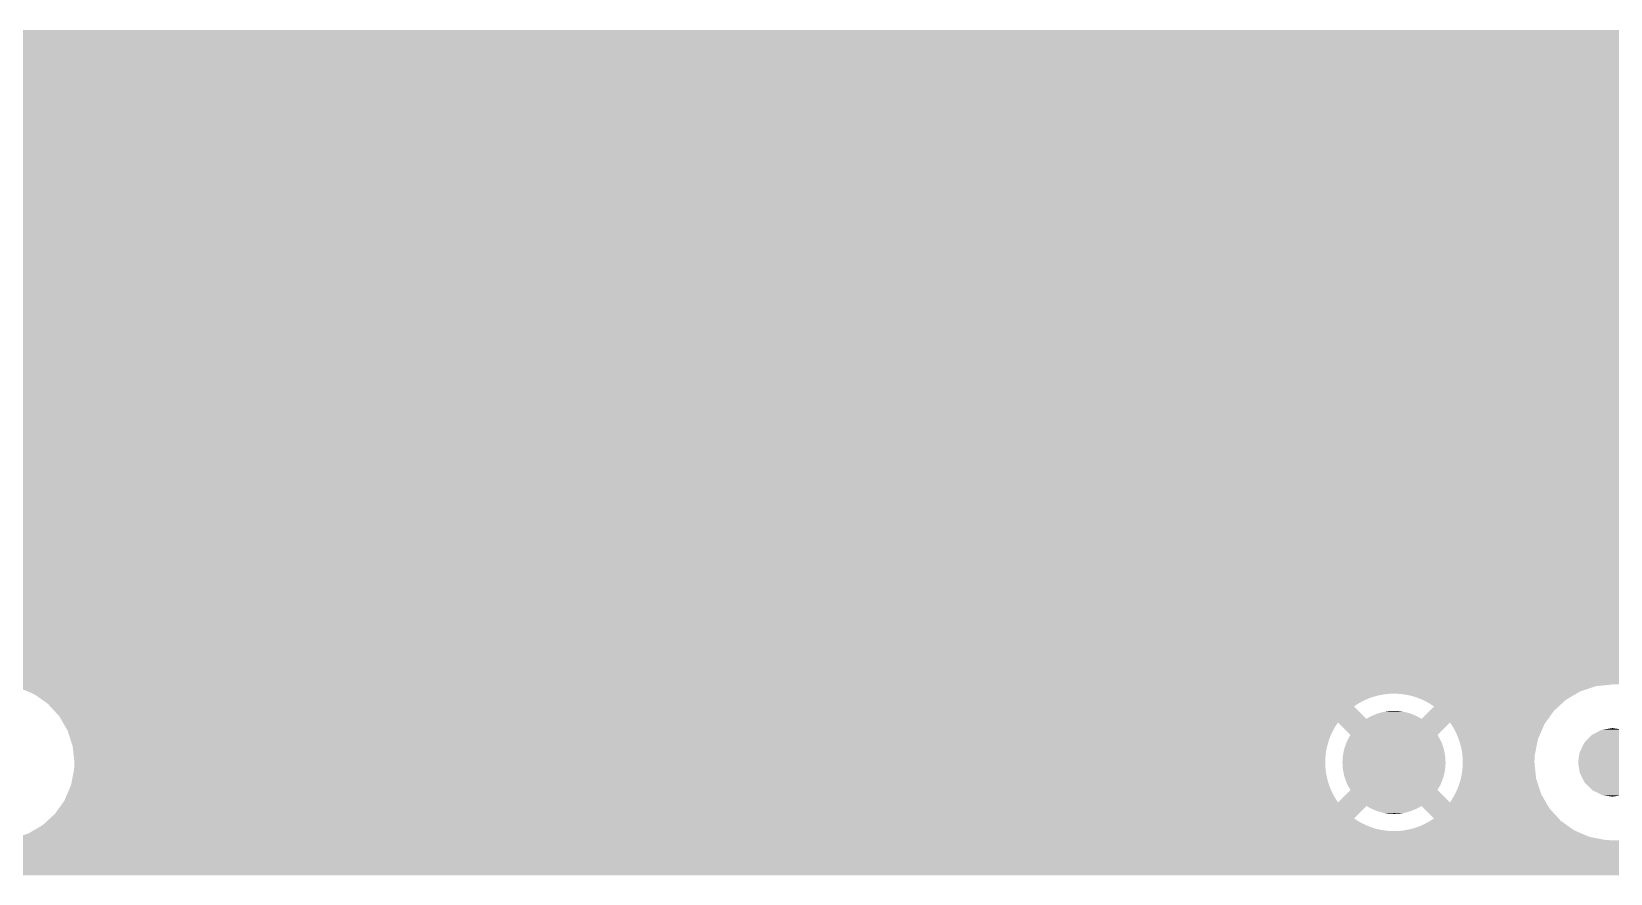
# Model space of a CAD drawing. Extents: x 295 to 953, y 10 to 290.
# Drawn here: x 671.31 to 689.67, y 211.46 to 221.25 of the extents above; entities that cross this region are included whole.
import ezdxf

# ---------------------------------------------------------------- set-up
doc = ezdxf.new("R2010")
doc.units = 0
doc.header["$LTSCALE"] = 5
doc.header["$MEASUREMENT"] = 0
doc.layers.add('FROMC1', color=7, linetype='CONTINUOUS')

msp = doc.modelspace()

# ---------------------------------------------------------------- linework, layer by layer
at = {"layer": 'FROMC1'}
for points in [[(649.834, 221.234), (649.645, 221.271), (708.365, 221.234), (708.368, 221.271)], [(650.01, 221.159), (649.834, 221.234), (708.359, 221.159), (708.365, 221.234)], [(650.05, 221.13), (650.01, 221.159), (708.356, 221.13), (708.359, 221.159)], [(650.166, 221.048), (650.05, 221.13), (708.363, 221.048), (708.356, 221.13)], [(650.295, 220.906), (650.166, 221.048), (708.374, 220.906), (708.363, 221.048)], [(650.316, 220.871), (650.295, 220.906), (708.377, 220.871), (708.374, 220.906)], [(650.377, 220.767), (650.316, 220.871), (708.402, 220.767), (708.377, 220.871)], [(650.389, 220.747), (650.377, 220.767), (700.302, 220.747), (700.493, 220.767)], [(650.392, 220.741), (650.389, 220.747), (700.284, 220.741), (700.302, 220.747)], [(650.41, 220.687), (650.392, 220.741), (700.12, 220.687), (700.284, 220.741)], [(650.419, 220.66), (650.41, 220.687), (700.074, 220.66), (700.12, 220.687)], [(652.145, 220.659), (652.088, 220.66), (700.073, 220.659), (700.074, 220.66)], [(652.202, 220.654), (652.145, 220.659), (700.065, 220.654), (700.073, 220.659)], [(652.258, 220.645), (652.202, 220.654), (700.049, 220.645), (700.065, 220.654)], [(652.314, 220.633), (652.258, 220.645), (700.027, 220.633), (700.049, 220.645)], [(652.368, 220.616), (652.314, 220.633), (699.999, 220.616), (700.027, 220.633)], [(652.421, 220.595), (652.368, 220.616), (699.963, 220.595), (699.999, 220.616)], [(652.433, 220.59), (652.421, 220.595), (699.954, 220.59), (699.963, 220.595)], [(652.473, 220.571), (652.433, 220.59), (699.934, 220.571), (699.954, 220.59)], [(652.523, 220.543), (652.473, 220.571), (699.903, 220.543), (699.934, 220.571)], [(652.426, 220.367), (652.519, 220.46), (699.747, 220.367), (699.813, 220.46)], [(652.519, 220.46), (652.57, 220.511), (699.813, 220.46), (699.869, 220.511)], [(652.57, 220.511), (652.523, 220.543), (699.869, 220.511), (699.903, 220.543)], [(650.47, 220.325), (650.472, 220.367), (699.716, 220.325), (699.747, 220.367)], [(652.771, 220.304), (652.757, 220.325), (699.702, 220.304), (699.716, 220.325)], [(652.779, 220.292), (652.771, 220.304), (699.697, 220.292), (699.702, 220.304)], [(652.808, 220.243), (652.779, 220.292), (699.676, 220.243), (699.697, 220.292)], [(652.834, 220.192), (652.808, 220.243), (699.654, 220.192), (699.676, 220.243)], [(652.855, 220.139), (652.834, 220.192), (699.631, 220.139), (699.654, 220.192)], [(652.859, 220.128), (652.855, 220.139), (699.626, 220.128), (699.631, 220.139)], [(652.873, 220.085), (652.859, 220.128), (699.618, 220.085), (699.626, 220.128)], [(652.887, 220.03), (652.873, 220.085), (699.607, 220.03), (699.618, 220.085)], [(652.898, 219.974), (652.887, 220.03), (699.596, 219.974), (699.607, 220.03)], [(652.901, 219.94), (652.898, 219.974), (699.589, 219.94), (699.596, 219.974)], [(652.904, 219.917), (652.901, 219.94), (699.588, 219.917), (699.589, 219.94)], [(652.906, 219.86), (652.904, 219.917), (699.586, 219.86), (699.588, 219.917)], [(652.905, 219.821), (652.906, 219.86), (699.59, 219.821), (699.586, 219.86)], [(652.898, 219.751), (652.9, 219.764), (699.597, 219.751), (699.596, 219.764)], [(652.9, 219.764), (652.905, 219.821), (699.596, 219.764), (699.59, 219.821)], [(659.297, 219.747), (659.218, 219.751), (699.598, 219.747), (699.597, 219.751)], [(659.486, 219.71), (659.297, 219.747), (699.602, 219.71), (699.598, 219.747)], [(659.581, 219.669), (659.486, 219.71), (699.606, 219.669), (699.602, 219.71)], [(659.662, 219.635), (659.581, 219.669), (699.617, 219.635), (699.606, 219.669)], [(659.818, 219.524), (659.662, 219.635), (699.654, 219.524), (699.617, 219.635)], [(659.851, 219.487), (659.818, 219.524), (699.666, 219.487), (699.654, 219.524)], [(659.947, 219.382), (659.851, 219.487), (699.727, 219.382), (699.666, 219.487)], [(659.983, 219.322), (659.947, 219.382), (699.763, 219.322), (699.727, 219.382)], [(660.044, 219.217), (659.983, 219.322), (699.859, 219.217), (699.763, 219.322)], [(660.056, 219.18), (660.044, 219.217), (699.892, 219.18), (699.859, 219.217)], [(660.093, 219.069), (660.056, 219.18), (700.048, 219.069), (699.892, 219.18)], [(660.104, 219.035), (660.093, 219.069), (700.129, 219.035), (700.048, 219.069)], [(660.108, 218.994), (660.104, 219.035), (700.225, 218.994), (700.129, 219.035)], [(660.112, 218.957), (660.108, 218.994), (700.413, 218.957), (700.225, 218.994)], [(660.113, 218.953), (660.112, 218.957), (700.493, 218.953), (700.413, 218.957)], [(660.124, 218.844), (660.113, 218.953), (797.937, 218.844), (797.937, 218.953)], [(660.084, 218.576), (660.121, 218.764), (797.937, 218.576), (797.937, 218.764)], [(660.121, 218.764), (660.124, 218.844), (797.937, 218.764), (797.937, 218.844)], [(660.02, 218.427), (660.084, 218.576), (797.937, 218.427), (797.937, 218.576)], [(659.971, 218.347), (660.008, 218.4), (735.003, 218.347), (735.182, 218.4)], [(660.008, 218.4), (660.011, 218.407), (735.182, 218.4), (735.207, 218.407)], [(660.011, 218.407), (660.02, 218.427), (735.207, 218.407), (735.418, 218.427)], [(659.76, 218.118), (659.897, 218.244), (734.649, 218.118), (734.808, 218.244)], [(659.897, 218.244), (659.901, 218.249), (734.808, 218.244), (734.815, 218.249)], [(659.901, 218.249), (659.971, 218.347), (734.815, 218.249), (735.003, 218.347)], [(659.408, 217.957), (659.59, 218.017), (734.512, 217.957), (734.563, 218.017)], [(659.59, 218.017), (659.756, 218.114), (734.563, 218.017), (734.646, 218.114)], [(659.756, 218.114), (659.76, 218.118), (734.646, 218.114), (734.649, 218.118)], [(650.803, 217.858), (650.731, 217.937), (734.455, 217.858), (734.5, 217.937)], [(650.853, 217.773), (650.803, 217.858), (734.407, 217.773), (734.455, 217.858)], [(659.218, 217.937), (659.402, 217.957), (734.5, 217.937), (734.511, 217.957)], [(659.402, 217.957), (659.408, 217.957), (734.511, 217.957), (734.512, 217.957)], [(650.9, 217.693), (650.853, 217.773), (734.38, 217.693), (734.407, 217.773)], [(650.94, 217.572), (650.9, 217.693), (734.339, 217.572), (734.38, 217.693)], [(650.96, 217.511), (650.94, 217.572), (734.331, 217.511), (734.339, 217.572)], [(650.976, 217.362), (650.96, 217.511), (734.311, 217.362), (734.331, 217.511)], [(650.98, 217.32), (650.976, 217.362), (734.31, 217.32), (734.311, 217.362)], [(650.977, 217.24), (650.98, 217.32), (734.318, 217.24), (734.31, 217.32)], [(650.94, 217.052), (650.945, 217.077), (708.285, 217.052), (708.333, 217.077)], [(650.945, 217.077), (650.957, 217.137), (708.333, 217.077), (708.537, 217.137)], [(650.957, 217.137), (650.961, 217.157), (708.537, 217.137), (708.748, 217.157)], [(650.961, 217.157), (650.977, 217.24), (734.326, 217.157), (734.318, 217.24)], [(650.864, 216.876), (650.909, 216.979), (708.015, 216.876), (708.145, 216.979)], [(650.909, 216.979), (650.94, 217.052), (708.145, 216.979), (708.285, 217.052)], [(650.735, 216.703), (650.753, 216.72), (707.855, 216.703), (707.87, 216.72)], [(650.753, 216.72), (650.844, 216.848), (707.87, 216.72), (707.979, 216.848)], [(650.844, 216.848), (650.864, 216.876), (707.979, 216.848), (708.015, 216.876)], [(659.297, 216.699), (659.218, 216.703), (707.852, 216.699), (707.855, 216.703)], [(659.361, 216.687), (659.297, 216.699), (707.841, 216.687), (707.852, 216.699)], [(659.486, 216.662), (659.361, 216.687), (707.828, 216.662), (707.841, 216.687)], [(659.662, 216.587), (659.486, 216.662), (707.785, 216.587), (707.828, 216.662)], [(659.78, 216.503), (659.662, 216.587), (707.737, 216.503), (707.785, 216.587)], [(659.818, 216.476), (659.78, 216.503), (707.728, 216.476), (707.737, 216.503)], [(659.947, 216.334), (659.818, 216.476), (707.68, 216.334), (707.728, 216.476)], [(659.966, 216.302), (659.947, 216.334), (707.669, 216.302), (707.68, 216.334)], [(660.017, 216.215), (659.966, 216.302), (707.657, 216.215), (707.669, 216.302)], [(666.877, 216.214), (666.82, 216.215), (707.657, 216.214), (707.657, 216.215)], [(666.934, 216.209), (666.877, 216.214), (707.657, 216.209), (707.657, 216.214)], [(666.99, 216.2), (666.934, 216.209), (707.655, 216.2), (707.657, 216.209)], [(667.046, 216.188), (666.99, 216.2), (707.654, 216.188), (707.655, 216.2)], [(667.1, 216.171), (667.046, 216.188), (707.652, 216.171), (707.654, 216.188)], [(667.153, 216.15), (667.1, 216.171), (707.649, 216.15), (707.652, 216.171)], [(667.205, 216.126), (667.153, 216.15), (707.645, 216.126), (707.649, 216.15)], [(667.158, 215.922), (667.286, 216.05), (707.652, 215.922), (707.64, 216.05)], [(667.255, 216.098), (667.205, 216.126), (707.642, 216.098), (707.645, 216.126)], [(667.264, 216.092), (667.255, 216.098), (707.641, 216.092), (707.642, 216.098)], [(667.302, 216.066), (667.264, 216.092), (707.64, 216.066), (707.641, 216.092)], [(667.286, 216.05), (667.302, 216.066), (707.64, 216.05), (707.64, 216.066)], [(660.115, 215.88), (660.111, 215.922), (707.656, 215.88), (707.652, 215.922)], [(667.511, 215.847), (667.489, 215.88), (707.66, 215.847), (707.656, 215.88)], [(667.516, 215.839), (667.511, 215.847), (707.66, 215.839), (707.66, 215.847)], [(667.54, 215.798), (667.516, 215.839), (707.673, 215.798), (707.66, 215.839)], [(667.566, 215.747), (667.54, 215.798), (707.688, 215.747), (707.673, 215.798)], [(667.587, 215.694), (667.566, 215.747), (707.703, 215.694), (707.688, 215.747)], [(667.605, 215.64), (667.587, 215.694), (707.719, 215.64), (707.703, 215.694)], [(667.606, 215.636), (667.605, 215.64), (707.72, 215.636), (707.719, 215.64)], [(667.619, 215.585), (667.606, 215.636), (707.747, 215.585), (707.72, 215.636)], [(667.63, 215.529), (667.619, 215.585), (707.776, 215.529), (707.747, 215.585)], [(667.636, 215.472), (667.63, 215.529), (707.806, 215.472), (707.776, 215.529)], [(667.636, 215.448), (667.636, 215.472), (707.818, 215.448), (707.806, 215.472)], [(667.638, 215.415), (667.636, 215.448), (707.844, 215.415), (707.818, 215.448)], [(667.61, 215.207), (667.623, 215.262), (708.037, 215.207), (707.973, 215.262)], [(667.623, 215.262), (667.626, 215.282), (707.973, 215.262), (707.95, 215.282)], [(667.626, 215.282), (667.632, 215.319), (707.95, 215.282), (707.921, 215.319)], [(667.632, 215.319), (667.637, 215.376), (707.921, 215.319), (707.876, 215.376)], [(667.637, 215.376), (667.638, 215.415), (707.876, 215.376), (707.844, 215.415)], [(667.548, 215.048), (667.573, 215.099), (708.28, 215.048), (708.19, 215.099)], [(667.573, 215.099), (667.59, 215.144), (708.19, 215.099), (708.111, 215.144)], [(667.59, 215.144), (667.593, 215.152), (708.111, 215.144), (708.101, 215.152)], [(667.593, 215.152), (667.61, 215.207), (708.101, 215.152), (708.037, 215.207)], [(659.395, 214.908), (659.408, 214.909), (734.539, 214.908), (734.542, 214.909)], [(659.408, 214.909), (659.509, 214.943), (734.542, 214.909), (734.636, 214.943)], [(659.509, 214.943), (659.511, 214.943), (708.748, 214.943), (708.706, 214.943)], [(659.511, 214.943), (659.533, 214.95), (708.706, 214.943), (708.653, 214.95)], [(667.293, 214.773), (667.158, 214.908), (734.275, 214.773), (734.539, 214.908)], [(667.489, 214.95), (667.503, 214.972), (708.653, 214.95), (708.496, 214.972)], [(667.503, 214.972), (667.52, 214.998), (708.496, 214.972), (708.417, 214.998)], [(667.52, 214.998), (667.544, 215.039), (708.417, 214.998), (708.295, 215.039)], [(667.544, 215.039), (667.548, 215.048), (708.295, 215.039), (708.28, 215.048)], [(667.133, 214.671), (667.185, 214.694), (734.13, 214.671), (734.163, 214.694)], [(667.185, 214.694), (667.236, 214.721), (734.163, 214.694), (734.201, 214.721)], [(667.236, 214.721), (667.284, 214.751), (734.201, 214.721), (734.244, 214.751)], [(667.284, 214.751), (667.302, 214.764), (734.244, 214.751), (734.262, 214.764)], [(667.302, 214.764), (667.293, 214.773), (734.262, 214.764), (734.275, 214.773)], [(656.656, 214.591), (656.64, 214.615), (696.945, 214.591), (697.019, 214.615)], [(656.719, 214.494), (656.656, 214.591), (696.779, 214.494), (696.945, 214.591)], [(666.855, 214.615), (666.912, 214.618), (697.019, 214.615), (697.029, 214.618)], [(666.912, 214.618), (666.969, 214.626), (697.029, 214.618), (697.051, 214.626)], [(666.969, 214.626), (667.024, 214.637), (697.051, 214.626), (697.086, 214.637)], [(667.024, 214.637), (667.073, 214.651), (697.086, 214.637), (697.127, 214.651)], [(667.073, 214.651), (667.079, 214.652), (697.127, 214.651), (697.144, 214.652)], [(667.079, 214.652), (667.131, 214.671), (697.144, 214.652), (697.318, 214.671)], [(667.131, 214.671), (667.133, 214.671), (734.129, 214.671), (734.13, 214.671)], [(656.725, 214.485), (656.719, 214.494), (696.769, 214.485), (696.779, 214.494)], [(656.768, 214.364), (656.725, 214.485), (696.638, 214.364), (696.769, 214.485)], [(656.784, 214.32), (656.768, 214.364), (696.606, 214.32), (696.638, 214.364)], [(656.797, 214.208), (656.784, 214.32), (696.527, 214.208), (696.606, 214.32)], [(656.805, 214.145), (656.797, 214.208), (696.5, 214.145), (696.527, 214.208)], [(656.805, 214.032), (656.805, 214.145), (696.451, 214.032), (696.5, 214.145)], [(656.805, 213.844), (656.805, 214.032), (696.414, 213.844), (696.451, 214.032)], [(656.805, 213.764), (656.805, 213.844), (696.411, 213.764), (696.414, 213.844)], [(656.805, 213.655), (656.805, 213.764), (696.422, 213.655), (696.411, 213.764)], [(670.981, 213.651), (670.902, 213.655), (689.664, 213.651), (689.698, 213.655)], [(671.067, 213.635), (670.981, 213.651), (689.507, 213.635), (689.664, 213.651)], [(671.17, 213.614), (671.067, 213.635), (689.445, 213.614), (689.507, 213.635)], [(671.262, 213.575), (671.17, 213.614), (689.325, 213.575), (689.445, 213.614)], [(671.324, 213.548), (671.262, 213.575), (689.279, 213.548), (689.325, 213.575)], [(671.332, 213.545), (671.324, 213.548), (687.083, 213.545), (687.14, 213.548)], [(671.346, 213.539), (671.332, 213.545), (687.037, 213.539), (687.083, 213.545)], [(671.347, 213.537), (671.346, 213.539), (687.027, 213.537), (687.037, 213.539)], [(671.363, 213.526), (671.347, 213.537), (686.971, 213.526), (687.027, 213.537)], [(671.385, 213.511), (671.363, 213.526), (686.916, 213.511), (686.971, 213.526)], [(671.412, 213.492), (671.385, 213.511), (686.862, 213.492), (686.916, 213.511)], [(671.444, 213.469), (671.412, 213.492), (686.81, 213.469), (686.862, 213.492)], [(671.482, 213.442), (671.444, 213.469), (686.759, 213.442), (686.81, 213.469)], [(671.502, 213.428), (671.482, 213.442), (686.736, 213.428), (686.759, 213.442)], [(671.516, 213.412), (671.502, 213.428), (686.711, 213.412), (686.736, 213.428)], [(671.528, 213.399), (671.516, 213.412), (686.693, 213.399), (686.711, 213.412)], [(671.631, 213.286), (671.528, 213.399), (686.806, 213.286), (686.693, 213.399)], [(687.197, 213.547), (687.14, 213.548), (689.278, 213.547), (689.279, 213.548)], [(687.254, 213.542), (687.197, 213.547), (689.27, 213.542), (689.278, 213.547)], [(687.31, 213.533), (687.254, 213.542), (689.254, 213.533), (689.27, 213.542)], [(687.366, 213.521), (687.31, 213.533), (689.232, 213.521), (689.254, 213.533)], [(687.42, 213.504), (687.366, 213.521), (689.204, 213.504), (689.232, 213.521)], [(687.473, 213.483), (687.42, 213.504), (689.168, 213.483), (689.204, 213.504)], [(687.485, 213.478), (687.473, 213.483), (689.159, 213.478), (689.168, 213.483)], [(687.525, 213.459), (687.485, 213.478), (689.139, 213.459), (689.159, 213.478)], [(687.575, 213.431), (687.525, 213.459), (689.108, 213.431), (689.139, 213.459)], [(687.571, 213.348), (687.622, 213.399), (689.018, 213.348), (689.074, 213.399)], [(687.622, 213.399), (687.575, 213.431), (689.074, 213.399), (689.108, 213.431)], [(671.65, 213.255), (671.631, 213.286), (686.837, 213.255), (686.806, 213.286)], [(671.674, 213.213), (671.65, 213.255), (688.921, 213.213), (688.952, 213.255)], [(671.65, 213.255), (671.65, 213.255), (686.838, 213.255), (686.837, 213.255)], [(686.838, 213.255), (686.866, 213.272), (687.478, 213.255), (687.448, 213.272)], [(686.866, 213.272), (686.881, 213.279), (687.448, 213.272), (687.435, 213.279)], [(686.881, 213.279), (686.91, 213.294), (687.435, 213.279), (687.404, 213.294)], [(686.91, 213.294), (686.926, 213.3), (687.404, 213.294), (687.39, 213.3)], [(686.926, 213.3), (686.956, 213.313), (687.39, 213.3), (687.358, 213.313)], [(686.956, 213.313), (686.973, 213.318), (687.358, 213.313), (687.344, 213.318)], [(686.973, 213.318), (687.003, 213.327), (687.344, 213.318), (687.31, 213.327)], [(687.003, 213.327), (687.021, 213.331), (687.31, 213.327), (687.296, 213.331)], [(687.021, 213.331), (687.051, 213.338), (687.296, 213.331), (687.261, 213.338)], [(687.051, 213.338), (687.07, 213.341), (687.261, 213.338), (687.248, 213.341)], [(687.07, 213.341), (687.1, 213.345), (687.248, 213.341), (687.211, 213.345)], [(687.1, 213.345), (687.124, 213.346), (687.211, 213.345), (687.199, 213.346)], [(687.124, 213.346), (687.15, 213.347), (687.199, 213.346), (687.15, 213.347)], [(687.478, 213.255), (687.571, 213.348), (688.952, 213.255), (689.018, 213.348)], [(671.702, 213.165), (671.674, 213.213), (686.475, 213.165), (686.506, 213.213)], [(671.728, 213.121), (671.702, 213.165), (686.45, 213.121), (686.475, 213.165)], [(671.73, 213.115), (671.728, 213.121), (686.447, 213.115), (686.45, 213.121)], [(671.747, 213.064), (671.73, 213.115), (686.422, 213.064), (686.447, 213.115)], [(671.764, 213.011), (671.747, 213.064), (686.402, 213.011), (686.422, 213.064)], [(686.651, 213.068), (686.506, 213.213), (687.664, 213.068), (687.809, 213.213)], [(686.626, 213.025), (686.63, 213.032), (687.689, 213.025), (687.685, 213.032)], [(686.63, 213.032), (686.651, 213.068), (687.685, 213.032), (687.664, 213.068)], [(687.823, 213.192), (687.809, 213.213), (688.907, 213.192), (688.921, 213.213)], [(687.831, 213.18), (687.823, 213.192), (688.902, 213.18), (688.907, 213.192)], [(687.86, 213.131), (687.831, 213.18), (688.881, 213.131), (688.902, 213.18)], [(687.886, 213.08), (687.86, 213.131), (688.859, 213.08), (688.881, 213.131)], [(687.907, 213.027), (687.886, 213.08), (688.836, 213.027), (688.859, 213.08)], [(689.38, 212.986), (689.46, 213.068), (690.018, 212.986), (689.933, 213.068)], [(689.46, 213.068), (689.472, 213.074), (689.933, 213.068), (689.927, 213.074)], [(689.472, 213.074), (689.572, 213.127), (689.927, 213.074), (689.819, 213.127)], [(689.572, 213.127), (689.592, 213.13), (689.819, 213.127), (689.813, 213.13)], [(689.592, 213.13), (689.698, 213.147), (689.813, 213.13), (689.698, 213.147)], [(671.782, 212.956), (671.764, 213.011), (686.385, 212.956), (686.402, 213.011)], [(671.788, 212.939), (671.782, 212.956), (686.381, 212.939), (686.385, 212.956)], [(671.792, 212.901), (671.788, 212.939), (686.372, 212.901), (686.381, 212.939)], [(671.798, 212.844), (671.792, 212.901), (686.363, 212.844), (686.372, 212.901)], [(686.567, 212.846), (686.574, 212.887), (687.749, 212.846), (687.74, 212.887)], [(686.574, 212.887), (686.577, 212.895), (687.74, 212.887), (687.739, 212.895)], [(686.577, 212.895), (686.588, 212.934), (687.739, 212.895), (687.727, 212.934)], [(686.588, 212.934), (686.591, 212.942), (687.727, 212.934), (687.725, 212.942)], [(686.591, 212.942), (686.605, 212.981), (687.725, 212.942), (687.71, 212.981)], [(686.605, 212.981), (686.609, 212.988), (687.71, 212.981), (687.707, 212.988)], [(686.609, 212.988), (686.626, 213.025), (687.707, 212.988), (687.689, 213.025)], [(687.911, 213.016), (687.907, 213.027), (688.831, 213.016), (688.836, 213.027)], [(687.925, 212.973), (687.911, 213.016), (688.823, 212.973), (688.831, 213.016)], [(687.939, 212.918), (687.925, 212.973), (688.812, 212.918), (688.823, 212.973)], [(687.95, 212.862), (687.939, 212.918), (688.801, 212.862), (688.812, 212.918)], [(687.953, 212.828), (687.95, 212.862), (688.794, 212.828), (688.801, 212.862)], [(689.299, 212.748), (689.316, 212.863), (690.096, 212.748), (690.078, 212.863)], [(689.316, 212.863), (689.321, 212.873), (690.078, 212.863), (690.076, 212.873)], [(689.321, 212.873), (689.371, 212.977), (690.076, 212.873), (690.022, 212.977)], [(689.371, 212.977), (689.38, 212.986), (690.022, 212.977), (690.018, 212.986)], [(671.795, 212.617), (671.805, 212.668), (686.368, 212.617), (686.362, 212.668)], [(671.804, 212.787), (671.798, 212.844), (686.358, 212.787), (686.363, 212.844)], [(671.808, 212.748), (671.804, 212.787), (686.358, 212.748), (686.358, 212.787)], [(671.805, 212.674), (671.808, 212.73), (686.361, 212.674), (686.358, 212.73)], [(671.805, 212.668), (671.805, 212.674), (686.362, 212.668), (686.361, 212.674)], [(671.808, 212.73), (671.808, 212.748), (686.358, 212.73), (686.358, 212.748)], [(686.558, 212.748), (686.56, 212.789), (687.757, 212.748), (687.755, 212.789)], [(686.56, 212.707), (686.558, 212.748), (687.756, 212.707), (687.757, 212.748)], [(686.56, 212.797), (686.565, 212.838), (687.755, 212.797), (687.75, 212.838)], [(686.56, 212.789), (686.56, 212.797), (687.755, 212.789), (687.755, 212.797)], [(686.56, 212.699), (686.56, 212.707), (687.755, 212.699), (687.756, 212.707)], [(686.565, 212.658), (686.56, 212.699), (687.75, 212.658), (687.755, 212.699)], [(686.565, 212.838), (686.567, 212.846), (687.75, 212.838), (687.749, 212.846)], [(687.952, 212.652), (687.957, 212.709), (688.801, 212.652), (688.795, 212.709)], [(687.956, 212.805), (687.953, 212.828), (688.793, 212.805), (688.794, 212.828)], [(687.958, 212.748), (687.956, 212.805), (688.791, 212.748), (688.793, 212.805)], [(687.957, 212.709), (687.958, 212.748), (688.795, 212.709), (688.791, 212.748)], [(689.317, 212.633), (689.299, 212.748), (690.079, 212.633), (690.096, 212.748)], [(671.768, 212.48), (671.773, 212.506), (686.404, 212.48), (686.395, 212.506)], [(671.773, 212.506), (671.784, 212.561), (686.395, 212.506), (686.38, 212.561)], [(671.784, 212.561), (671.795, 212.617), (686.38, 212.561), (686.368, 212.617)], [(686.566, 212.65), (686.565, 212.658), (687.749, 212.65), (687.75, 212.658)], [(686.575, 212.609), (686.566, 212.65), (687.741, 212.609), (687.749, 212.65)], [(686.576, 212.601), (686.575, 212.609), (687.739, 212.601), (687.741, 212.609)], [(686.588, 212.562), (686.576, 212.601), (687.727, 212.562), (687.739, 212.601)], [(686.59, 212.554), (686.588, 212.562), (687.724, 212.554), (687.727, 212.562)], [(686.605, 212.515), (686.59, 212.554), (687.71, 212.515), (687.724, 212.554)], [(686.608, 212.508), (686.605, 212.515), (687.707, 212.508), (687.71, 212.515)], [(686.626, 212.471), (686.608, 212.508), (687.689, 212.471), (687.707, 212.508)], [(687.893, 212.432), (687.913, 212.485), (688.852, 212.432), (688.835, 212.485)], [(687.913, 212.485), (687.93, 212.54), (688.835, 212.485), (688.817, 212.54)], [(687.93, 212.54), (687.934, 212.557), (688.817, 212.54), (688.811, 212.557)], [(687.934, 212.557), (687.943, 212.595), (688.811, 212.557), (688.807, 212.595)], [(687.943, 212.595), (687.952, 212.652), (688.807, 212.595), (688.801, 212.652)], [(689.319, 212.623), (689.317, 212.633), (690.074, 212.623), (690.079, 212.633)], [(689.373, 212.519), (689.319, 212.623), (690.024, 212.519), (690.074, 212.623)], [(689.377, 212.51), (689.373, 212.519), (690.015, 212.51), (690.024, 212.519)], [(689.462, 212.428), (689.377, 212.51), (689.935, 212.428), (690.015, 212.51)], [(671.678, 212.283), (671.69, 212.301), (686.506, 212.283), (686.494, 212.301)], [(671.69, 212.301), (671.692, 212.304), (686.494, 212.301), (686.492, 212.304)], [(671.692, 212.304), (671.712, 212.35), (686.492, 212.304), (686.464, 212.35)], [(671.712, 212.35), (671.734, 212.4), (686.464, 212.35), (686.437, 212.4)], [(671.734, 212.4), (671.756, 212.453), (686.437, 212.4), (686.414, 212.453)], [(671.756, 212.453), (671.768, 212.48), (686.414, 212.453), (686.404, 212.48)], [(686.506, 212.283), (686.651, 212.428), (687.809, 212.283), (687.664, 212.428)], [(686.63, 212.464), (686.626, 212.471), (687.685, 212.464), (687.689, 212.471)], [(686.651, 212.428), (686.63, 212.464), (687.664, 212.428), (687.685, 212.464)], [(687.809, 212.283), (687.84, 212.331), (688.925, 212.283), (688.897, 212.331)], [(687.84, 212.331), (687.865, 212.375), (688.897, 212.331), (688.871, 212.375)], [(687.865, 212.375), (687.868, 212.381), (688.871, 212.375), (688.869, 212.381)], [(687.868, 212.381), (687.893, 212.432), (688.869, 212.381), (688.852, 212.432)], [(689.468, 212.422), (689.462, 212.428), (689.923, 212.422), (689.935, 212.428)], [(689.576, 212.369), (689.468, 212.422), (689.823, 212.369), (689.923, 212.422)], [(689.583, 212.366), (689.576, 212.369), (689.803, 212.366), (689.823, 212.369)], [(689.698, 212.349), (689.583, 212.366), (689.698, 212.349), (689.803, 212.366)], [(671.525, 212.097), (671.581, 212.148), (686.693, 212.097), (686.744, 212.148)], [(671.581, 212.148), (671.648, 212.241), (686.744, 212.148), (686.837, 212.241)], [(671.648, 212.241), (671.678, 212.283), (688.949, 212.241), (688.925, 212.283)], [(671.648, 212.241), (671.648, 212.241), (686.837, 212.241), (686.838, 212.241)], [(686.867, 212.224), (686.838, 212.241), (687.449, 212.224), (687.478, 212.241)], [(686.88, 212.217), (686.867, 212.224), (687.434, 212.217), (687.449, 212.224)], [(686.911, 212.202), (686.88, 212.217), (687.405, 212.202), (687.434, 212.217)], [(686.925, 212.196), (686.911, 212.202), (687.389, 212.196), (687.405, 212.202)], [(686.957, 212.183), (686.925, 212.196), (687.359, 212.183), (687.389, 212.196)], [(686.971, 212.178), (686.957, 212.183), (687.342, 212.178), (687.359, 212.183)], [(687.005, 212.169), (686.971, 212.178), (687.312, 212.169), (687.342, 212.178)], [(687.019, 212.165), (687.005, 212.169), (687.294, 212.165), (687.312, 212.169)], [(687.054, 212.158), (687.019, 212.165), (687.264, 212.158), (687.294, 212.165)], [(687.067, 212.155), (687.054, 212.158), (687.245, 212.155), (687.264, 212.158)], [(687.104, 212.151), (687.067, 212.155), (687.215, 212.151), (687.245, 212.155)], [(687.116, 212.15), (687.104, 212.151), (687.191, 212.15), (687.215, 212.151)], [(687.165, 212.149), (687.116, 212.15), (687.165, 212.149), (687.191, 212.15)], [(687.509, 212.21), (687.478, 212.241), (688.968, 212.21), (688.949, 212.241)], [(687.622, 212.097), (687.509, 212.21), (689.071, 212.097), (688.968, 212.21)], [(671.274, 211.921), (671.32, 211.948), (689.337, 211.921), (689.275, 211.948)], [(671.32, 211.948), (671.321, 211.949), (687.175, 211.948), (687.118, 211.949)], [(671.321, 211.949), (671.33, 211.954), (687.118, 211.949), (687.061, 211.954)], [(671.33, 211.954), (671.345, 211.963), (687.061, 211.954), (687.005, 211.963)], [(671.345, 211.963), (671.367, 211.975), (687.005, 211.963), (686.949, 211.975)], [(671.367, 211.975), (671.395, 211.992), (686.949, 211.975), (686.895, 211.992)], [(671.395, 211.992), (671.431, 212.013), (686.895, 211.992), (686.842, 212.013)], [(671.431, 212.013), (671.44, 212.018), (686.842, 212.013), (686.83, 212.018)], [(671.44, 212.018), (671.461, 212.037), (686.83, 212.018), (686.79, 212.037)], [(671.461, 212.037), (671.491, 212.065), (686.79, 212.037), (686.741, 212.065)], [(671.491, 212.065), (671.525, 212.097), (686.741, 212.065), (686.693, 212.097)], [(687.175, 211.948), (687.232, 211.951), (689.275, 211.948), (689.268, 211.951)], [(687.232, 211.951), (687.279, 211.957), (689.268, 211.951), (689.253, 211.957)], [(687.279, 211.957), (687.289, 211.959), (689.253, 211.957), (689.252, 211.959)], [(687.289, 211.959), (687.344, 211.97), (689.252, 211.959), (689.236, 211.97)], [(687.344, 211.97), (687.399, 211.985), (689.236, 211.97), (689.214, 211.985)], [(687.399, 211.985), (687.453, 212.004), (689.214, 211.985), (689.187, 212.004)], [(687.453, 212.004), (687.505, 212.027), (689.187, 212.004), (689.155, 212.027)], [(687.505, 212.027), (687.556, 212.054), (689.155, 212.027), (689.118, 212.054)], [(687.556, 212.054), (687.579, 212.068), (689.118, 212.054), (689.097, 212.068)], [(687.579, 212.068), (687.604, 212.084), (689.097, 212.068), (689.083, 212.084)], [(687.604, 212.084), (687.622, 212.097), (689.083, 212.084), (689.071, 212.097)], [(656.805, 211.77), (656.805, 211.841), (733.501, 211.77), (733.464, 211.841)], [(656.805, 211.767), (656.805, 211.77), (708.038, 211.767), (708.095, 211.77)], [(656.805, 211.759), (656.805, 211.767), (707.982, 211.759), (708.038, 211.767)], [(656.805, 211.748), (656.805, 211.759), (707.926, 211.748), (707.982, 211.759)], [(656.805, 211.733), (656.805, 211.748), (707.871, 211.733), (707.926, 211.748)], [(670.902, 211.841), (670.935, 211.845), (689.698, 211.841), (689.618, 211.845)], [(670.935, 211.845), (671.092, 211.861), (689.618, 211.845), (689.533, 211.861)], [(671.092, 211.861), (671.154, 211.882), (689.533, 211.861), (689.43, 211.882)], [(671.154, 211.882), (671.274, 211.921), (689.43, 211.882), (689.337, 211.921)], [(656.805, 211.714), (656.805, 211.733), (707.817, 211.714), (707.871, 211.733)], [(656.805, 211.691), (656.805, 211.714), (707.765, 211.691), (707.817, 211.714)], [(656.805, 211.664), (656.805, 211.691), (707.714, 211.664), (707.765, 211.691)], [(656.805, 211.634), (656.805, 211.664), (707.666, 211.634), (707.714, 211.664)], [(656.805, 211.621), (656.805, 211.634), (707.648, 211.621), (707.666, 211.634)], [(656.805, 211.477), (656.805, 211.621), (707.792, 211.477), (707.648, 211.621)], [(656.805, 211.435), (656.805, 211.477), (733.74, 211.435), (733.701, 211.477)], [(656.805, 211.477), (656.805, 211.477), (707.793, 211.477), (707.792, 211.477)]]:
    msp.add_solid(points, dxfattribs=at)

doc.saveas('drawing.dxf')
